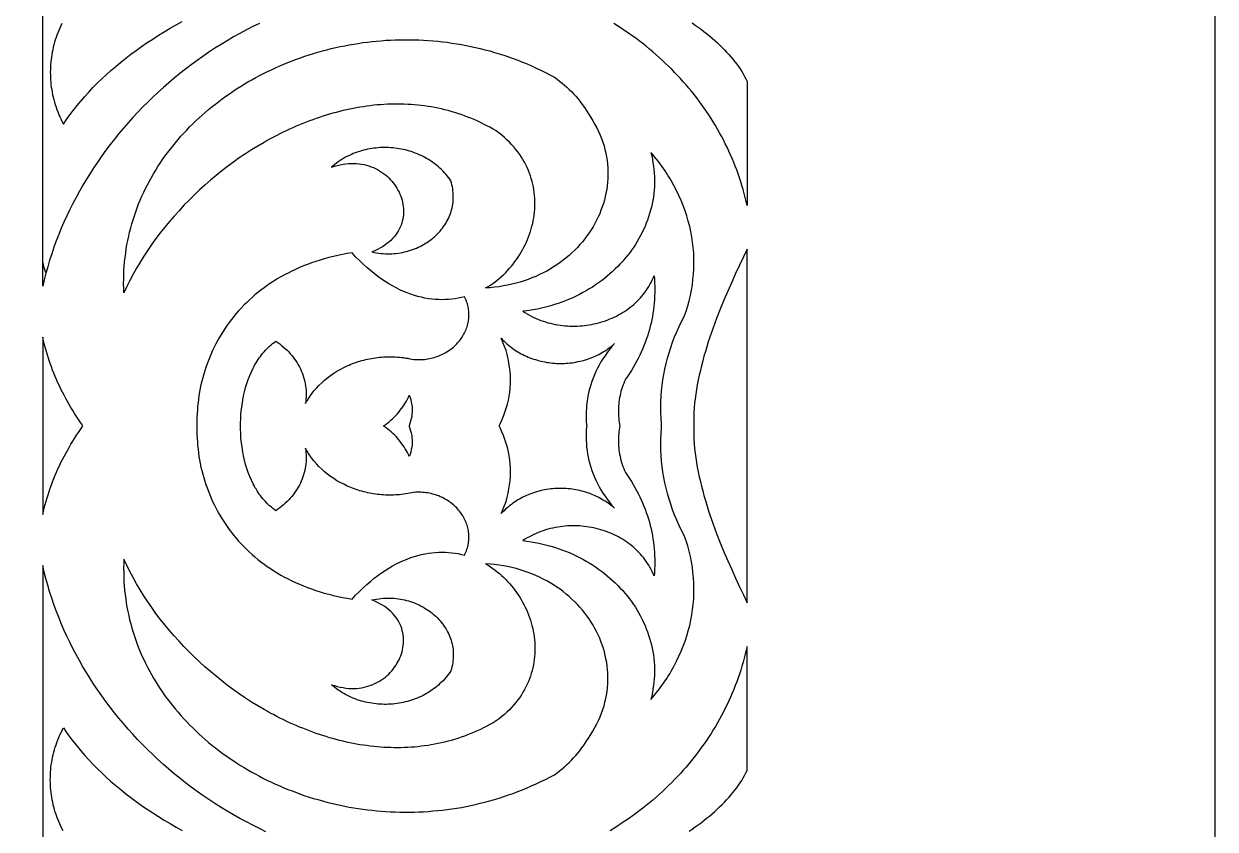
# Model space of a CAD drawing. Extents: x 599 to 929, y 27 to 457.
# Drawn here: x 827.5 to 929.4, y 208 to 276.8 of the extents above; entities that cross this region are included whole.
import ezdxf

# ---------------------------------------------------------------- set-up
doc = ezdxf.new("R2010")
doc.units = 0
doc.layers.add('LAYER_1', color=18, linetype='CONTINUOUS')

msp = doc.modelspace()

# ---------------------------------------------------------------- linework, layer by layer
at = {"layer": 'LAYER_1'}
for points in [[(599.39, 457.44), (599.39, 27.44), (929.39, 27.44), (929.39, 457.44)], [(836.06, 253.83), (836.04, 254.21), (836.03, 254.6), (836.04, 254.98), (836.05, 255.36), (836.06, 255.73), (836.09, 256.11), (836.12, 256.48), (836.16, 256.85), (836.21, 257.22), (836.26, 257.58), (836.32, 257.95), (836.39, 258.31), (836.47, 258.66), (836.55, 259.02), (836.64, 259.37), (836.74, 259.72), (836.84, 260.07), (836.95, 260.41), (837.07, 260.75), (837.19, 261.09), (837.32, 261.43), (837.46, 261.76), (837.6, 262.09), (837.75, 262.42), (837.91, 262.74), (838.07, 263.06), (838.24, 263.38), (838.41, 263.7), (838.59, 264.01), (838.78, 264.32), (838.97, 264.62), (839.16, 264.92), (839.37, 265.22), (839.57, 265.52), (839.79, 265.81), (840.01, 266.09), (840.23, 266.38), (840.46, 266.66), (840.69, 266.94), (840.93, 267.21), (841.18, 267.48), (841.43, 267.75), (841.68, 268.01), (841.94, 268.27), (842.2, 268.52), (842.47, 268.77), (842.74, 269.02), (843.02, 269.26), (843.3, 269.5), (843.59, 269.74), (843.88, 269.97), (844.17, 270.2), (844.47, 270.42), (844.77, 270.64), (845.08, 270.85), (845.39, 271.06), (845.7, 271.27), (846.02, 271.47), (846.34, 271.66), (846.67, 271.86), (846.99, 272.04), (847.33, 272.23), (847.66, 272.41), (848, 272.58), (848.34, 272.75), (848.68, 272.91), (849.03, 273.07), (849.38, 273.23), (849.73, 273.38), (850.09, 273.53), (850.45, 273.67), (850.81, 273.8), (851.17, 273.93), (851.54, 274.06), (851.91, 274.18), (852.28, 274.3), (852.65, 274.41), (853.03, 274.51), (853.41, 274.61), (853.79, 274.71), (854.17, 274.8), (854.55, 274.88), (854.94, 274.96), (855.32, 275.03), (855.71, 275.1), (856.1, 275.16), (856.49, 275.22), (856.88, 275.27), (857.28, 275.32), (857.67, 275.35), (858.07, 275.39), (858.47, 275.42), (858.87, 275.44), (859.27, 275.46), (859.67, 275.47), (860.07, 275.47), (860.47, 275.47), (860.87, 275.47), (861.28, 275.45), (861.68, 275.43), (862.09, 275.41), (862.49, 275.38), (862.9, 275.34), (863.3, 275.3), (863.71, 275.25), (864.11, 275.19), (864.52, 275.13), (864.92, 275.06), (865.33, 274.98), (865.73, 274.9), (866.14, 274.81), (866.54, 274.72), (866.94, 274.61), (867.35, 274.51), (867.75, 274.39), (868.15, 274.27), (868.55, 274.14), (868.95, 274.01), (869.35, 273.86), (869.75, 273.71), (870.14, 273.56), (870.54, 273.4), (870.93, 273.23), (871.33, 273.05), (871.72, 272.86), (872.11, 272.67), (872.5, 272.47), (872.88, 272.27), (873.11, 272.11), (873.32, 271.94), (873.54, 271.76), (873.74, 271.59), (873.95, 271.4), (874.14, 271.22), (874.33, 271.03), (874.52, 270.83), (874.7, 270.63), (874.87, 270.43), (875.04, 270.22), (875.2, 270.01), (875.36, 269.8), (875.5, 269.58), (875.65, 269.35), (875.78, 269.13), (875.98, 268.83), (876.17, 268.53), (876.35, 268.23), (876.51, 267.93), (876.65, 267.62), (876.79, 267.31), (876.91, 267.01), (877.02, 266.7), (877.12, 266.39), (877.2, 266.07), (877.27, 265.76), (877.33, 265.45), (877.38, 265.14), (877.42, 264.83), (877.44, 264.51), (877.45, 264.2), (877.45, 263.89), (877.44, 263.58), (877.42, 263.28), (877.39, 262.97), (877.35, 262.66), (877.29, 262.36), (877.23, 262.06), (877.15, 261.76), (877.07, 261.47), (876.97, 261.17), (876.86, 260.88), (876.75, 260.59), (876.62, 260.31), (876.48, 260.03), (876.34, 259.76), (876.18, 259.48), (876.02, 259.22), (875.85, 258.95), (875.66, 258.69), (875.47, 258.44), (875.27, 258.19), (875.06, 257.95), (874.84, 257.71), (874.62, 257.48), (874.38, 257.25), (874.14, 257.03), (873.89, 256.82), (873.63, 256.62), (873.36, 256.42), (873.09, 256.22), (872.8, 256.04), (872.52, 255.86), (872.22, 255.69), (871.91, 255.53), (871.6, 255.38), (871.29, 255.23), (870.96, 255.1), (870.63, 254.97), (870.29, 254.85), (869.95, 254.74), (869.6, 254.65), (869.25, 254.56), (868.88, 254.48), (868.52, 254.41), (868.14, 254.35), (867.76, 254.3), (867.38, 254.26), (866.99, 254.24), (867.2, 254.36), (867.4, 254.49), (867.6, 254.63), (867.8, 254.77), (867.99, 254.92), (868.18, 255.07), (868.36, 255.23), (868.54, 255.4), (868.71, 255.57), (868.88, 255.74), (869.04, 255.92), (869.2, 256.11), (869.36, 256.29), (869.5, 256.49), (869.65, 256.68), (869.78, 256.88), (869.91, 257.09), (870.04, 257.3), (870.16, 257.51), (870.27, 257.72), (870.38, 257.94), (870.48, 258.16), (870.58, 258.38), (870.67, 258.6), (870.75, 258.83), (870.83, 259.06), (870.9, 259.29), (870.96, 259.52), (871.02, 259.76), (871.07, 260), (871.11, 260.23), (871.14, 260.47), (871.17, 260.71), (871.19, 260.95), (871.2, 261.19), (871.21, 261.43), (871.21, 261.68), (871.2, 261.92), (871.18, 262.16), (871.15, 262.4), (871.12, 262.64), (871.08, 262.88), (871.03, 263.12), (870.97, 263.36), (870.9, 263.6), (870.83, 263.83), (870.75, 264.07), (870.65, 264.3), (870.55, 264.53), (870.44, 264.76), (870.32, 264.99), (870.19, 265.22), (870.05, 265.44), (869.91, 265.66), (869.75, 265.88), (869.58, 266.09), (869.41, 266.3), (869.22, 266.51), (869.03, 266.71), (868.82, 266.91), (868.6, 267.11), (868.38, 267.3), (868.14, 267.49), (867.9, 267.67), (867.63, 267.83), (867.36, 267.98), (867.09, 268.12), (866.82, 268.26), (866.55, 268.39), (866.28, 268.52), (866.01, 268.64), (865.73, 268.75), (865.45, 268.86), (865.18, 268.97), (864.9, 269.07), (864.62, 269.16), (864.34, 269.25), (864.06, 269.33), (863.78, 269.41), (863.49, 269.48), (863.21, 269.55), (862.92, 269.61), (862.64, 269.67), (862.35, 269.72), (862.07, 269.76), (861.78, 269.81), (861.49, 269.84), (861.2, 269.87), (860.91, 269.9), (860.62, 269.92), (860.33, 269.94), (860.04, 269.95), (859.75, 269.96), (859.46, 269.96), (859.17, 269.96), (858.88, 269.96), (858.59, 269.95), (858.29, 269.93), (858, 269.91), (857.71, 269.89), (857.42, 269.86), (857.13, 269.82), (856.83, 269.79), (856.54, 269.74), (856.25, 269.7), (855.96, 269.65), (855.67, 269.59), (855.38, 269.54), (855.09, 269.47), (854.8, 269.41), (854.51, 269.34), (854.22, 269.26), (853.93, 269.18), (853.64, 269.1), (853.35, 269.01), (853.06, 268.92), (852.78, 268.83), (852.49, 268.73), (852.21, 268.63), (851.92, 268.52), (851.64, 268.42), (851.35, 268.3), (851.07, 268.19), (850.79, 268.07), (850.51, 267.94), (850.23, 267.82), (849.95, 267.69), (849.68, 267.56), (849.4, 267.42), (849.13, 267.28), (848.85, 267.14), (848.58, 266.99), (848.31, 266.84), (848.04, 266.69), (847.5, 266.37), (846.97, 266.05), (846.45, 265.71), (845.93, 265.36), (845.42, 265), (844.92, 264.63), (844.43, 264.25), (843.94, 263.85), (843.46, 263.45), (842.99, 263.04), (842.52, 262.62), (842.07, 262.19), (841.63, 261.75), (841.19, 261.31), (840.77, 260.85), (840.35, 260.39), (839.95, 259.92), (839.56, 259.44), (839.17, 258.96), (838.8, 258.47), (838.45, 257.98), (838.1, 257.47), (837.77, 256.97), (837.45, 256.45), (837.14, 255.94), (836.85, 255.42), (836.57, 254.89), (836.31, 254.36)], [(864.02, 263.39), (863.92, 263.54), (863.81, 263.68), (863.7, 263.83), (863.59, 263.97), (863.47, 264.1), (863.35, 264.23), (863.22, 264.36), (863.09, 264.48), (862.96, 264.6), (862.83, 264.72), (862.69, 264.83), (862.55, 264.93), (862.4, 265.04), (862.25, 265.14), (862.1, 265.23), (861.95, 265.32), (861.79, 265.41), (861.64, 265.49), (861.48, 265.57), (861.32, 265.64), (861.15, 265.71), (860.98, 265.78), (860.82, 265.84), (860.65, 265.9), (860.48, 265.95), (860.3, 266), (860.13, 266.04), (859.95, 266.08), (859.78, 266.12), (859.6, 266.15), (859.42, 266.18), (859.24, 266.2), (859.06, 266.22), (858.88, 266.23), (858.7, 266.24), (858.52, 266.25), (858.34, 266.25), (858.16, 266.25), (857.98, 266.24), (857.8, 266.23), (857.62, 266.21), (857.44, 266.19), (857.26, 266.16), (857.08, 266.13), (856.9, 266.1), (856.72, 266.06), (856.55, 266.02), (856.37, 265.97), (856.2, 265.91), (856.02, 265.86), (855.85, 265.8), (855.68, 265.73), (855.51, 265.66), (855.35, 265.58), (855.18, 265.5), (855.02, 265.42), (854.86, 265.33), (854.7, 265.23), (854.55, 265.13), (854.39, 265.03), (854.24, 264.92), (854.09, 264.81), (853.95, 264.69), (853.8, 264.57), (854.06, 264.65), (854.31, 264.72), (854.55, 264.78), (854.8, 264.82), (855.04, 264.86), (855.27, 264.88), (855.51, 264.89), (855.74, 264.89), (855.96, 264.88), (856.18, 264.86), (856.39, 264.83), (856.6, 264.79), (856.81, 264.74), (857.01, 264.68), (857.21, 264.61), (857.4, 264.53), (857.58, 264.45), (857.76, 264.36), (857.93, 264.26), (858.1, 264.15), (858.26, 264.04), (858.42, 263.92), (858.56, 263.79), (858.71, 263.66), (858.84, 263.53), (858.97, 263.38), (859.09, 263.24), (859.21, 263.09), (859.31, 262.93), (859.41, 262.77), (859.5, 262.61), (859.59, 262.44), (859.67, 262.27), (859.73, 262.1), (859.79, 261.93), (859.85, 261.75), (859.89, 261.57), (859.92, 261.39), (859.95, 261.21), (859.96, 261.03), (859.97, 260.85), (859.97, 260.67), (859.96, 260.49), (859.94, 260.31), (859.91, 260.13), (859.87, 259.95), (859.82, 259.77), (859.76, 259.6), (859.68, 259.43), (859.6, 259.26), (859.51, 259.09), (859.41, 258.93), (859.29, 258.77), (859.17, 258.61), (859.03, 258.46), (858.88, 258.31), (858.72, 258.17), (858.55, 258.03), (858.37, 257.9), (858.17, 257.77), (857.96, 257.65), (857.74, 257.53), (857.51, 257.43), (857.27, 257.32), (857.46, 257.28), (857.66, 257.25), (857.85, 257.22), (858.04, 257.2), (858.23, 257.18), (858.42, 257.17), (858.61, 257.16), (858.8, 257.16), (858.98, 257.17), (859.17, 257.18), (859.35, 257.2), (859.53, 257.22), (859.71, 257.25), (859.89, 257.28), (860.07, 257.32), (860.24, 257.36), (860.41, 257.41), (860.58, 257.46), (860.75, 257.52), (860.91, 257.58), (861.07, 257.65), (861.23, 257.72), (861.39, 257.79), (861.54, 257.87), (861.69, 257.95), (861.83, 258.04), (861.98, 258.13), (862.12, 258.22), (862.25, 258.32), (862.39, 258.42), (862.51, 258.53), (862.64, 258.64), (862.76, 258.75), (862.88, 258.87), (862.99, 258.99), (863.1, 259.11), (863.2, 259.23), (863.3, 259.36), (863.4, 259.49), (863.49, 259.62), (863.58, 259.76), (863.66, 259.9), (863.74, 260.04), (863.81, 260.18), (863.87, 260.33), (863.93, 260.47), (863.99, 260.62), (864.04, 260.77), (864.08, 260.93), (864.12, 261.08), (864.16, 261.24), (864.18, 261.4), (864.21, 261.56), (864.22, 261.72), (864.23, 261.88), (864.23, 262.04), (864.23, 262.21), (864.22, 262.37), (864.2, 262.54), (864.18, 262.71), (864.15, 262.88), (864.11, 263.05), (864.07, 263.22)], [(878.48, 242.44), (878.45, 242.29), (878.42, 242.12), (878.4, 241.95), (878.38, 241.78), (878.36, 241.6), (878.35, 241.43), (878.35, 241.25), (878.35, 241.08), (878.35, 240.9), (878.36, 240.73), (878.38, 240.55), (878.4, 240.38), (878.42, 240.2), (878.45, 240.02), (878.49, 239.85), (878.53, 239.67), (878.57, 239.5), (878.62, 239.32), (878.68, 239.15), (878.74, 238.97), (878.81, 238.8), (878.88, 238.62), (878.96, 238.45), (879.13, 238.2), (879.3, 237.95), (879.46, 237.7), (879.62, 237.44), (879.77, 237.18), (879.91, 236.92), (880.05, 236.66), (880.18, 236.39), (880.3, 236.13), (880.42, 235.86), (880.53, 235.59), (880.64, 235.31), (880.74, 235.04), (880.83, 234.76), (880.92, 234.49), (881, 234.21), (881.07, 233.93), (881.14, 233.64), (881.2, 233.36), (881.26, 233.08), (881.31, 232.79), (881.35, 232.51), (881.38, 232.22), (881.41, 231.93), (881.43, 231.64), (881.45, 231.35), (881.46, 231.06), (881.46, 230.77), (881.46, 230.48), (881.44, 230.19), (881.43, 229.9), (881.4, 229.61), (881.32, 229.8), (881.24, 229.99), (881.15, 230.17), (881.05, 230.35), (880.95, 230.52), (880.84, 230.69), (880.73, 230.86), (880.62, 231.02), (880.5, 231.18), (880.37, 231.33), (880.24, 231.48), (880.1, 231.63), (879.96, 231.77), (879.82, 231.91), (879.67, 232.04), (879.52, 232.17), (879.36, 232.29), (879.2, 232.41), (879.04, 232.53), (878.88, 232.64), (878.71, 232.75), (878.53, 232.85), (878.36, 232.95), (878.18, 233.04), (878, 233.13), (877.81, 233.21), (877.63, 233.29), (877.44, 233.37), (877.25, 233.44), (877.05, 233.5), (876.86, 233.56), (876.66, 233.62), (876.46, 233.67), (876.26, 233.72), (876.06, 233.76), (875.86, 233.79), (875.65, 233.82), (875.45, 233.85), (875.24, 233.87), (875.04, 233.89), (874.83, 233.9), (874.62, 233.9), (874.41, 233.9), (874.2, 233.9), (873.99, 233.89), (873.78, 233.87), (873.58, 233.85), (873.37, 233.82), (873.16, 233.79), (872.95, 233.75), (872.75, 233.71), (872.54, 233.66), (872.33, 233.61), (872.13, 233.55), (871.93, 233.48), (871.73, 233.41), (871.53, 233.33), (871.33, 233.25), (871.13, 233.16), (870.94, 233.07), (870.74, 232.97), (870.55, 232.86), (870.36, 232.75), (870.18, 232.63), (870.53, 232.59), (870.88, 232.54), (871.22, 232.48), (871.56, 232.41), (871.9, 232.34), (872.23, 232.25), (872.56, 232.16), (872.89, 232.07), (873.2, 231.96), (873.52, 231.85), (873.83, 231.73), (874.14, 231.61), (874.44, 231.48), (874.73, 231.34), (875.02, 231.2), (875.31, 231.05), (875.59, 230.89), (875.86, 230.73), (876.13, 230.56), (876.4, 230.38), (876.66, 230.2), (876.91, 230.02), (877.16, 229.83), (877.4, 229.63), (877.63, 229.43), (877.86, 229.23), (878.08, 229.02), (878.3, 228.8), (878.51, 228.58), (878.72, 228.36), (878.91, 228.13), (879.1, 227.9), (879.29, 227.66), (879.47, 227.42), (879.64, 227.17), (879.8, 226.93), (879.95, 226.68), (880.1, 226.42), (880.25, 226.16), (880.38, 225.9), (880.51, 225.64), (880.63, 225.37), (880.74, 225.1), (880.84, 224.83), (880.94, 224.55), (881.02, 224.28), (881.1, 224), (881.17, 223.72), (881.24, 223.43), (881.29, 223.15), (881.34, 222.86), (881.38, 222.57), (881.41, 222.28), (881.43, 221.99), (881.44, 221.7), (881.44, 221.41), (881.43, 221.11), (881.42, 220.82), (881.39, 220.52), (881.36, 220.23), (881.31, 219.93), (881.26, 219.64), (881.2, 219.34), (881.13, 219.04), (881.29, 219.24), (881.45, 219.43), (881.61, 219.63), (881.77, 219.83), (881.92, 220.03), (882.06, 220.23), (882.21, 220.43), (882.35, 220.63), (882.48, 220.84), (882.61, 221.04), (882.74, 221.25), (882.87, 221.46), (883.1, 221.88), (883.33, 222.31), (883.53, 222.74), (883.72, 223.17), (883.9, 223.6), (884.06, 224.04), (884.21, 224.49), (884.33, 224.93), (884.45, 225.38), (884.55, 225.83), (884.63, 226.28), (884.7, 226.73), (884.75, 227.18), (884.79, 227.64), (884.81, 228.09), (884.81, 228.55), (884.8, 229), (884.78, 229.46), (884.73, 229.92), (884.68, 230.37), (884.6, 230.82), (884.51, 231.28), (884.41, 231.73), (884.28, 232.18), (884.15, 232.62), (883.99, 233.07), (883.76, 233.5), (883.55, 233.94), (883.35, 234.39), (883.16, 234.83), (882.99, 235.28), (882.83, 235.74), (882.68, 236.19), (882.55, 236.65), (882.43, 237.11), (882.33, 237.57), (882.24, 238.04), (882.16, 238.5), (882.1, 238.97), (882.05, 239.44), (882.01, 239.91), (881.99, 240.37), (881.98, 240.84), (881.98, 241.31), (882, 241.78), (882.03, 242.25), (882.05, 242.44), (882.03, 242.63), (882, 243.1), (881.98, 243.57), (881.98, 244.04), (881.99, 244.51), (882.01, 244.98), (882.05, 245.45), (882.1, 245.91), (882.16, 246.38), (882.24, 246.85), (882.33, 247.31), (882.43, 247.77), (882.55, 248.23), (882.68, 248.69), (882.83, 249.15), (882.99, 249.6), (883.16, 250.05), (883.35, 250.5), (883.55, 250.94), (883.76, 251.38), (883.99, 251.81), (884.15, 252.26), (884.28, 252.71), (884.41, 253.15), (884.51, 253.61), (884.6, 254.06), (884.68, 254.51), (884.73, 254.97), (884.78, 255.42), (884.8, 255.88), (884.81, 256.33), (884.81, 256.79), (884.79, 257.24), (884.75, 257.7), (884.7, 258.15), (884.63, 258.6), (884.55, 259.06), (884.45, 259.5), (884.33, 259.95), (884.21, 260.4), (884.06, 260.84), (883.9, 261.28), (883.72, 261.71), (883.53, 262.15), (883.33, 262.58), (883.1, 263), (882.87, 263.42), (882.74, 263.63), (882.61, 263.84), (882.48, 264.04), (882.35, 264.25), (882.21, 264.45), (882.06, 264.65), (881.92, 264.86), (881.77, 265.06), (881.61, 265.25), (881.45, 265.45), (881.29, 265.65), (881.13, 265.84), (881.2, 265.54), (881.26, 265.25), (881.31, 264.95), (881.36, 264.65), (881.39, 264.36), (881.42, 264.06), (881.43, 263.77), (881.44, 263.47), (881.44, 263.18), (881.43, 262.89), (881.41, 262.6), (881.38, 262.31), (881.34, 262.02), (881.29, 261.73), (881.24, 261.45), (881.17, 261.16), (881.1, 260.88), (881.02, 260.6), (880.94, 260.33), (880.84, 260.05), (880.74, 259.78), (880.63, 259.51), (880.51, 259.24), (880.38, 258.98), (880.25, 258.72), (880.1, 258.46), (879.95, 258.21), (879.8, 257.96), (879.64, 257.71), (879.47, 257.46), (879.29, 257.22), (879.1, 256.99), (878.91, 256.75), (878.72, 256.53), (878.51, 256.3), (878.3, 256.08), (878.08, 255.87), (877.86, 255.66), (877.63, 255.45), (877.4, 255.25), (877.16, 255.05), (876.91, 254.86), (876.66, 254.68), (876.4, 254.5), (876.13, 254.32), (875.86, 254.16), (875.59, 253.99), (875.31, 253.84), (875.02, 253.69), (874.73, 253.54), (874.44, 253.4), (874.14, 253.27), (873.83, 253.15), (873.52, 253.03), (873.2, 252.92), (872.89, 252.82), (872.56, 252.72), (872.23, 252.63), (871.9, 252.55), (871.56, 252.47), (871.22, 252.4), (870.88, 252.35), (870.53, 252.29), (870.18, 252.25), (870.36, 252.13), (870.55, 252.02), (870.74, 251.91), (870.94, 251.81), (871.13, 251.72), (871.33, 251.63), (871.53, 251.55), (871.73, 251.47), (871.93, 251.4), (872.13, 251.33), (872.33, 251.27), (872.54, 251.22), (872.75, 251.17), (872.95, 251.13), (873.16, 251.09), (873.37, 251.06), (873.58, 251.03), (873.78, 251.01), (873.99, 250.99), (874.2, 250.98), (874.41, 250.98), (874.62, 250.98), (874.83, 250.98), (875.04, 250.99), (875.24, 251.01), (875.45, 251.03), (875.65, 251.06), (875.86, 251.09), (876.06, 251.12), (876.26, 251.16), (876.46, 251.21), (876.66, 251.26), (876.86, 251.32), (877.05, 251.38), (877.25, 251.44), (877.44, 251.51), (877.63, 251.59), (877.81, 251.67), (878, 251.75), (878.18, 251.84), (878.36, 251.93), (878.53, 252.03), (878.71, 252.13), (878.88, 252.24), (879.04, 252.35), (879.2, 252.47), (879.36, 252.59), (879.52, 252.71), (879.67, 252.84), (879.82, 252.98), (879.96, 253.11), (880.1, 253.26), (880.24, 253.4), (880.37, 253.55), (880.5, 253.71), (880.62, 253.86), (880.73, 254.03), (880.84, 254.19), (880.95, 254.36), (881.05, 254.54), (881.15, 254.71), (881.24, 254.9), (881.32, 255.08), (881.4, 255.27), (881.43, 254.98), (881.44, 254.69), (881.46, 254.4), (881.46, 254.11), (881.46, 253.82), (881.45, 253.53), (881.43, 253.24), (881.41, 252.95), (881.38, 252.66), (881.35, 252.38), (881.31, 252.09), (881.26, 251.81), (881.2, 251.52), (881.14, 251.24), (881.07, 250.96), (881, 250.68), (880.92, 250.4), (880.83, 250.12), (880.74, 249.84), (880.64, 249.57), (880.53, 249.3), (880.42, 249.02), (880.3, 248.75), (880.18, 248.49), (880.05, 248.22), (879.91, 247.96), (879.77, 247.7), (879.62, 247.44), (879.46, 247.18), (879.3, 246.93), (879.13, 246.68), (878.96, 246.43), (878.88, 246.26), (878.81, 246.08), (878.74, 245.91), (878.68, 245.74), (878.62, 245.56), (878.57, 245.39), (878.53, 245.21), (878.49, 245.03), (878.45, 244.86), (878.42, 244.68), (878.4, 244.51), (878.38, 244.33), (878.36, 244.15), (878.35, 243.98), (878.35, 243.8), (878.35, 243.63), (878.35, 243.45), (878.36, 243.28), (878.38, 243.1), (878.4, 242.93), (878.42, 242.76), (878.45, 242.59)], [(842.29, 242.44), (842.29, 242.32), (842.29, 242.01), (842.3, 241.69), (842.31, 241.38), (842.34, 241.07), (842.36, 240.76), (842.4, 240.45), (842.43, 240.14), (842.48, 239.83), (842.53, 239.53), (842.59, 239.22), (842.65, 238.92), (842.73, 238.62), (842.8, 238.32), (842.89, 238.02), (842.97, 237.72), (843.07, 237.43), (843.17, 237.14), (843.28, 236.85), (843.4, 236.56), (843.52, 236.27), (843.64, 235.99), (843.78, 235.71), (843.92, 235.43), (844.06, 235.16), (844.21, 234.89), (844.37, 234.62), (844.54, 234.35), (844.71, 234.09), (844.89, 233.83), (845.07, 233.58), (845.26, 233.33), (845.46, 233.08), (845.66, 232.83), (845.87, 232.59), (846.09, 232.36), (846.31, 232.13), (846.54, 231.9), (846.78, 231.67), (847.02, 231.45), (847.27, 231.24), (847.52, 231.03), (847.78, 230.82), (848.05, 230.62), (848.32, 230.43), (848.6, 230.24), (848.89, 230.05), (849.18, 229.87), (849.48, 229.69), (849.79, 229.52), (850.1, 229.36), (850.42, 229.2), (850.74, 229.05), (851.08, 228.9), (851.41, 228.76), (851.76, 228.63), (852.11, 228.5), (852.47, 228.37), (852.83, 228.26), (853.2, 228.15), (853.58, 228.04), (853.97, 227.95), (854.36, 227.86), (854.75, 227.78), (855.16, 227.7), (855.57, 227.63), (855.88, 227.97), (856.2, 228.29), (856.52, 228.59), (856.83, 228.88), (857.15, 229.15), (857.47, 229.41), (857.78, 229.65), (858.1, 229.88), (858.41, 230.09), (858.73, 230.29), (859.04, 230.47), (859.35, 230.64), (859.66, 230.8), (859.97, 230.94), (860.28, 231.06), (860.59, 231.18), (860.9, 231.28), (861.2, 231.37), (861.5, 231.44), (861.8, 231.51), (862.1, 231.56), (862.4, 231.6), (862.69, 231.63), (862.98, 231.65), (863.27, 231.65), (863.55, 231.65), (863.83, 231.63), (864.11, 231.6), (864.39, 231.56), (864.66, 231.52), (864.93, 231.46), (865.19, 231.39), (865.25, 231.52), (865.31, 231.64), (865.36, 231.76), (865.4, 231.89), (865.44, 232.01), (865.47, 232.13), (865.5, 232.26), (865.52, 232.38), (865.54, 232.51), (865.55, 232.63), (865.56, 232.75), (865.57, 232.88), (865.57, 233), (865.56, 233.12), (865.55, 233.25), (865.54, 233.37), (865.52, 233.49), (865.5, 233.61), (865.47, 233.73), (865.44, 233.84), (865.41, 233.96), (865.37, 234.08), (865.32, 234.19), (865.28, 234.3), (865.23, 234.41), (865.17, 234.52), (865.11, 234.63), (865.05, 234.74), (864.98, 234.84), (864.91, 234.95), (864.84, 235.05), (864.76, 235.15), (864.68, 235.24), (864.6, 235.34), (864.52, 235.43), (864.43, 235.52), (864.33, 235.61), (864.24, 235.7), (864.14, 235.78), (864.03, 235.86), (863.93, 235.94), (863.82, 236.01), (863.71, 236.08), (863.6, 236.15), (863.48, 236.22), (863.36, 236.28), (863.24, 236.34), (863.12, 236.39), (862.99, 236.45), (862.86, 236.5), (862.73, 236.54), (862.6, 236.58), (862.46, 236.62), (862.33, 236.65), (862.19, 236.68), (862.05, 236.71), (861.9, 236.73), (861.76, 236.75), (861.61, 236.76), (861.46, 236.77), (861.31, 236.78), (861.16, 236.78), (861, 236.77), (860.85, 236.76), (860.68, 236.72), (860.5, 236.69), (860.33, 236.66), (860.16, 236.63), (859.98, 236.6), (859.81, 236.58), (859.64, 236.56), (859.46, 236.55), (859.29, 236.54), (859.12, 236.53), (858.94, 236.53), (858.77, 236.53), (858.6, 236.53), (858.43, 236.53), (858.25, 236.54), (858.08, 236.55), (857.91, 236.57), (857.74, 236.59), (857.57, 236.61), (857.41, 236.63), (857.24, 236.66), (857.07, 236.69), (856.9, 236.73), (856.74, 236.77), (856.58, 236.81), (856.41, 236.85), (856.25, 236.9), (856.09, 236.95), (855.93, 237), (855.77, 237.05), (855.62, 237.11), (855.46, 237.17), (855.31, 237.24), (855.16, 237.3), (854.86, 237.45), (854.56, 237.6), (854.28, 237.76), (854, 237.94), (853.73, 238.12), (853.47, 238.32), (853.22, 238.53), (852.98, 238.75), (852.74, 238.97), (852.52, 239.21), (852.31, 239.46), (852.11, 239.71), (852.02, 239.84), (851.92, 239.98), (851.83, 240.11), (851.75, 240.25), (851.66, 240.39), (851.58, 240.53), (851.61, 240.34), (851.63, 240.15), (851.64, 239.96), (851.65, 239.76), (851.65, 239.57), (851.64, 239.38), (851.62, 239.19), (851.6, 239.01), (851.57, 238.82), (851.53, 238.63), (851.48, 238.45), (851.43, 238.27), (851.37, 238.09), (851.3, 237.91), (851.23, 237.73), (851.15, 237.56), (851.07, 237.38), (850.97, 237.21), (850.88, 237.05), (850.77, 236.88), (850.66, 236.72), (850.54, 236.56), (850.42, 236.41), (850.29, 236.26), (850.15, 236.11), (850.01, 235.97), (849.86, 235.83), (849.71, 235.69), (849.55, 235.56), (849.39, 235.43), (849.22, 235.31), (849.04, 235.19), (848.91, 235.3), (848.78, 235.4), (848.65, 235.51), (848.52, 235.62), (848.4, 235.73), (848.28, 235.85), (848.17, 235.97), (848.06, 236.1), (847.95, 236.22), (847.84, 236.35), (847.74, 236.49), (847.64, 236.62), (847.55, 236.76), (847.45, 236.9), (847.36, 237.05), (847.27, 237.19), (847.19, 237.34), (847.11, 237.5), (846.96, 237.81), (846.82, 238.13), (846.69, 238.46), (846.57, 238.8), (846.46, 239.15), (846.37, 239.51), (846.29, 239.87), (846.22, 240.24), (846.16, 240.62), (846.11, 241.01), (846.07, 241.4), (846.05, 241.8), (846.03, 242.2), (846.03, 242.44), (846.03, 242.68), (846.05, 243.08), (846.07, 243.48), (846.11, 243.87), (846.16, 244.26), (846.22, 244.64), (846.29, 245.01), (846.37, 245.37), (846.46, 245.73), (846.57, 246.08), (846.69, 246.42), (846.82, 246.75), (846.96, 247.07), (847.11, 247.39), (847.19, 247.54), (847.27, 247.69), (847.36, 247.83), (847.45, 247.98), (847.55, 248.12), (847.64, 248.26), (847.74, 248.39), (847.84, 248.53), (847.95, 248.66), (848.06, 248.79), (848.17, 248.91), (848.28, 249.03), (848.4, 249.15), (848.52, 249.26), (848.65, 249.37), (848.78, 249.48), (848.91, 249.59), (849.04, 249.69), (849.22, 249.57), (849.39, 249.45), (849.55, 249.32), (849.71, 249.19), (849.86, 249.05), (850.01, 248.91), (850.15, 248.77), (850.29, 248.62), (850.42, 248.47), (850.54, 248.32), (850.66, 248.16), (850.77, 248), (850.88, 247.83), (850.97, 247.67), (851.07, 247.5), (851.15, 247.33), (851.23, 247.15), (851.3, 246.98), (851.37, 246.8), (851.43, 246.62), (851.48, 246.43), (851.53, 246.25), (851.57, 246.06), (851.6, 245.88), (851.62, 245.69), (851.64, 245.5), (851.65, 245.31), (851.65, 245.12), (851.64, 244.93), (851.63, 244.73), (851.61, 244.54), (851.58, 244.35), (851.66, 244.49), (851.75, 244.63), (851.83, 244.77), (851.92, 244.91), (852.02, 245.04), (852.11, 245.17), (852.31, 245.43), (852.52, 245.67), (852.74, 245.91), (852.98, 246.14), (853.22, 246.35), (853.47, 246.56), (853.73, 246.76), (854, 246.94), (854.28, 247.12), (854.56, 247.28), (854.86, 247.44), (855.16, 247.58), (855.31, 247.65), (855.46, 247.71), (855.62, 247.77), (855.77, 247.83), (855.93, 247.88), (856.09, 247.94), (856.25, 247.99), (856.41, 248.03), (856.58, 248.08), (856.74, 248.12), (856.9, 248.15), (857.07, 248.19), (857.24, 248.22), (857.41, 248.25), (857.57, 248.27), (857.74, 248.29), (857.91, 248.31), (858.08, 248.33), (858.25, 248.34), (858.43, 248.35), (858.6, 248.35), (858.77, 248.36), (858.94, 248.36), (859.12, 248.35), (859.29, 248.34), (859.46, 248.33), (859.64, 248.32), (859.81, 248.3), (859.98, 248.28), (860.16, 248.25), (860.33, 248.23), (860.5, 248.19), (860.68, 248.16), (860.85, 248.12), (861, 248.11), (861.16, 248.11), (861.31, 248.11), (861.46, 248.11), (861.61, 248.12), (861.76, 248.13), (861.9, 248.15), (862.05, 248.17), (862.19, 248.2), (862.33, 248.23), (862.46, 248.26), (862.6, 248.3), (862.73, 248.34), (862.86, 248.39), (862.99, 248.44), (863.12, 248.49), (863.24, 248.54), (863.36, 248.6), (863.48, 248.67), (863.6, 248.73), (863.71, 248.8), (863.82, 248.87), (863.93, 248.95), (864.03, 249.02), (864.14, 249.1), (864.24, 249.19), (864.33, 249.27), (864.43, 249.36), (864.52, 249.45), (864.6, 249.54), (864.68, 249.64), (864.76, 249.73), (864.84, 249.83), (864.91, 249.93), (864.98, 250.04), (865.05, 250.14), (865.11, 250.25), (865.17, 250.36), (865.23, 250.47), (865.28, 250.58), (865.32, 250.69), (865.37, 250.81), (865.41, 250.92), (865.44, 251.04), (865.47, 251.16), (865.5, 251.28), (865.52, 251.4), (865.54, 251.52), (865.55, 251.64), (865.56, 251.76), (865.57, 251.88), (865.57, 252), (865.56, 252.13), (865.55, 252.25), (865.54, 252.38), (865.52, 252.5), (865.5, 252.62), (865.47, 252.75), (865.44, 252.87), (865.4, 253), (865.36, 253.12), (865.31, 253.24), (865.25, 253.37), (865.19, 253.49), (864.93, 253.42), (864.66, 253.36), (864.39, 253.32), (864.11, 253.28), (863.83, 253.25), (863.55, 253.24), (863.27, 253.23), (862.98, 253.24), (862.69, 253.25), (862.4, 253.28), (862.1, 253.32), (861.8, 253.37), (861.5, 253.44), (861.2, 253.51), (860.9, 253.6), (860.59, 253.7), (860.28, 253.82), (859.97, 253.95), (859.66, 254.09), (859.35, 254.24), (859.04, 254.41), (858.73, 254.59), (858.41, 254.79), (858.1, 255), (857.78, 255.23), (857.47, 255.47), (857.15, 255.73), (856.83, 256), (856.52, 256.29), (856.2, 256.59), (855.88, 256.91), (855.57, 257.25), (855.16, 257.18), (854.75, 257.11), (854.36, 257.02), (853.97, 256.93), (853.58, 256.84), (853.2, 256.73), (852.83, 256.62), (852.47, 256.51), (852.11, 256.39), (851.76, 256.26), (851.41, 256.12), (851.08, 255.98), (850.74, 255.83), (850.42, 255.68), (850.1, 255.52), (849.79, 255.36), (849.48, 255.19), (849.18, 255.01), (848.89, 254.83), (848.6, 254.65), (848.32, 254.46), (848.05, 254.26), (847.78, 254.06), (847.52, 253.85), (847.27, 253.64), (847.02, 253.43), (846.78, 253.21), (846.54, 252.98), (846.31, 252.76), (846.09, 252.52), (845.87, 252.29), (845.66, 252.05), (845.46, 251.8), (845.26, 251.55), (845.07, 251.3), (844.89, 251.05), (844.71, 250.79), (844.54, 250.53), (844.37, 250.26), (844.21, 249.99), (844.06, 249.72), (843.92, 249.45), (843.78, 249.17), (843.64, 248.89), (843.52, 248.61), (843.4, 248.32), (843.28, 248.03), (843.17, 247.74), (843.07, 247.45), (842.97, 247.16), (842.89, 246.86), (842.8, 246.56), (842.73, 246.26), (842.65, 245.96), (842.59, 245.66), (842.53, 245.35), (842.48, 245.05), (842.43, 244.74), (842.4, 244.43), (842.36, 244.12), (842.34, 243.81), (842.31, 243.5), (842.3, 243.19), (842.29, 242.88), (842.29, 242.56)], [(884.8, 242.44), (884.8, 242.44), (884.79, 242.06), (884.8, 241.67), (884.81, 241.29), (884.84, 240.9), (884.87, 240.5), (884.92, 240.11), (884.97, 239.71), (885.03, 239.31), (885.1, 238.91), (885.18, 238.51), (885.26, 238.1), (885.36, 237.7), (885.46, 237.29), (885.56, 236.88), (885.67, 236.48), (885.79, 236.07), (885.91, 235.66), (886.04, 235.26), (886.18, 234.85), (886.31, 234.45), (886.46, 234.05), (886.75, 233.24), (887.06, 232.45), (887.38, 231.67), (887.71, 230.9), (888.04, 230.15), (888.37, 229.41), (888.71, 228.69), (889.04, 227.99), (889.36, 227.32), (889.36, 242.44), (889.36, 257.56), (889.04, 256.89), (888.71, 256.19), (888.37, 255.47), (888.04, 254.73), (887.71, 253.98), (887.38, 253.21), (887.06, 252.43), (886.75, 251.64), (886.46, 250.84), (886.31, 250.43), (886.18, 250.03), (886.04, 249.62), (885.91, 249.22), (885.79, 248.81), (885.67, 248.41), (885.56, 248), (885.46, 247.59), (885.36, 247.19), (885.26, 246.78), (885.18, 246.38), (885.1, 245.97), (885.03, 245.57), (884.97, 245.17), (884.92, 244.77), (884.87, 244.38), (884.84, 243.98), (884.81, 243.59), (884.8, 243.21), (884.79, 242.82), (884.8, 242.44)], [(829.11, 242.44), (829.11, 234.87), (829.18, 235.15), (829.25, 235.44), (829.32, 235.72), (829.4, 236), (829.48, 236.28), (829.57, 236.56), (829.66, 236.84), (829.76, 237.12), (829.86, 237.39), (829.96, 237.67), (830.07, 237.94), (830.18, 238.22), (830.3, 238.49), (830.42, 238.76), (830.54, 239.03), (830.67, 239.3), (830.8, 239.56), (830.94, 239.83), (831.08, 240.09), (831.22, 240.35), (831.37, 240.61), (831.52, 240.87), (831.68, 241.13), (831.84, 241.38), (832, 241.64), (832.17, 241.89), (832.34, 242.14), (832.51, 242.39), (832.55, 242.44), (832.51, 242.5), (832.34, 242.74), (832.17, 243), (832, 243.25), (831.84, 243.5), (831.68, 243.76), (831.52, 244.01), (831.37, 244.27), (831.22, 244.53), (831.08, 244.79), (830.94, 245.06), (830.8, 245.32), (830.67, 245.59), (830.54, 245.86), (830.42, 246.13), (830.3, 246.4), (830.18, 246.67), (830.07, 246.94), (829.96, 247.21), (829.86, 247.49), (829.76, 247.77), (829.66, 248.04), (829.57, 248.32), (829.48, 248.6), (829.4, 248.88), (829.32, 249.17), (829.25, 249.45), (829.18, 249.73), (829.11, 250.02)], [(868.14, 242.44), (868.23, 242.61), (868.38, 242.94), (868.52, 243.27), (868.65, 243.61), (868.76, 243.95), (868.86, 244.29), (868.94, 244.64), (869, 244.99), (869.06, 245.34), (869.09, 245.7), (869.11, 246.05), (869.12, 246.41), (869.11, 246.76), (869.09, 247.12), (869.05, 247.48), (868.99, 247.83), (868.92, 248.19), (868.84, 248.54), (868.74, 248.89), (868.62, 249.24), (868.48, 249.59), (868.41, 249.76), (868.33, 249.94), (868.45, 249.81), (868.57, 249.69), (868.69, 249.58), (868.81, 249.46), (868.94, 249.35), (869.07, 249.25), (869.2, 249.15), (869.33, 249.05), (869.47, 248.95), (869.61, 248.86), (869.75, 248.78), (869.89, 248.69), (870.04, 248.61), (870.18, 248.54), (870.33, 248.46), (870.48, 248.4), (870.64, 248.33), (870.79, 248.27), (870.95, 248.21), (871.1, 248.16), (871.26, 248.11), (871.42, 248.06), (871.58, 248.02), (871.74, 247.98), (871.9, 247.94), (872.07, 247.91), (872.23, 247.88), (872.4, 247.86), (872.56, 247.83), (872.73, 247.82), (872.89, 247.8), (873.06, 247.79), (873.23, 247.79), (873.39, 247.79), (873.56, 247.79), (873.73, 247.79), (873.89, 247.8), (874.06, 247.81), (874.23, 247.83), (874.39, 247.85), (874.56, 247.88), (874.72, 247.9), (874.89, 247.94), (875.05, 247.97), (875.21, 248.01), (875.38, 248.05), (875.54, 248.1), (875.7, 248.15), (875.85, 248.2), (876.01, 248.26), (876.17, 248.33), (876.32, 248.39), (876.47, 248.46), (876.62, 248.53), (876.77, 248.61), (876.92, 248.69), (877.06, 248.78), (877.21, 248.87), (877.35, 248.96), (877.49, 249.06), (877.62, 249.16), (877.76, 249.26), (877.89, 249.37), (878.02, 249.48), (877.8, 249.23), (877.59, 248.97), (877.39, 248.71), (877.21, 248.45), (877.03, 248.18), (876.86, 247.92), (876.71, 247.64), (876.56, 247.37), (876.43, 247.09), (876.3, 246.82), (876.19, 246.54), (876.08, 246.25), (875.99, 245.97), (875.9, 245.69), (875.83, 245.4), (875.77, 245.12), (875.71, 244.83), (875.67, 244.54), (875.63, 244.25), (875.61, 243.96), (875.59, 243.68), (875.59, 243.39), (875.59, 243.1), (875.6, 242.81), (875.63, 242.53), (875.64, 242.44), (875.63, 242.35), (875.6, 242.07), (875.59, 241.78), (875.59, 241.49), (875.59, 241.21), (875.61, 240.92), (875.63, 240.63), (875.67, 240.34), (875.71, 240.05), (875.77, 239.77), (875.83, 239.48), (875.9, 239.19), (875.99, 238.91), (876.08, 238.63), (876.19, 238.35), (876.3, 238.07), (876.43, 237.79), (876.56, 237.51), (876.71, 237.24), (876.86, 236.97), (877.03, 236.7), (877.21, 236.43), (877.39, 236.17), (877.59, 235.91), (877.8, 235.65), (878.02, 235.4), (877.89, 235.51), (877.76, 235.62), (877.62, 235.73), (877.49, 235.83), (877.35, 235.92), (877.21, 236.02), (877.06, 236.1), (876.92, 236.19), (876.77, 236.27), (876.62, 236.35), (876.47, 236.42), (876.32, 236.49), (876.17, 236.56), (876.01, 236.62), (875.85, 236.68), (875.7, 236.73), (875.54, 236.78), (875.38, 236.83), (875.21, 236.87), (875.05, 236.91), (874.89, 236.95), (874.72, 236.98), (874.56, 237.01), (874.39, 237.03), (874.23, 237.05), (874.06, 237.07), (873.89, 237.08), (873.73, 237.09), (873.56, 237.09), (873.39, 237.1), (873.23, 237.09), (873.06, 237.09), (872.89, 237.08), (872.73, 237.06), (872.56, 237.05), (872.4, 237.03), (872.23, 237), (872.07, 236.97), (871.9, 236.94), (871.74, 236.91), (871.58, 236.87), (871.42, 236.82), (871.26, 236.78), (871.1, 236.73), (870.95, 236.67), (870.79, 236.61), (870.64, 236.55), (870.48, 236.49), (870.33, 236.42), (870.18, 236.35), (870.04, 236.27), (869.89, 236.19), (869.75, 236.11), (869.61, 236.02), (869.47, 235.93), (869.33, 235.83), (869.2, 235.73), (869.07, 235.63), (868.94, 235.53), (868.81, 235.42), (868.69, 235.31), (868.57, 235.19), (868.45, 235.07), (868.33, 234.95), (868.41, 235.12), (868.48, 235.29), (868.62, 235.64), (868.74, 235.99), (868.84, 236.34), (868.92, 236.7), (868.99, 237.05), (869.05, 237.41), (869.09, 237.76), (869.11, 238.12), (869.12, 238.48), (869.11, 238.83), (869.09, 239.19), (869.06, 239.54), (869, 239.89), (868.94, 240.24), (868.86, 240.59), (868.76, 240.93), (868.65, 241.27), (868.52, 241.61), (868.38, 241.94), (868.23, 242.27)], [(858.27, 242.44), (858.33, 242.48), (858.48, 242.59), (858.63, 242.71), (858.78, 242.83), (858.92, 242.95), (859.06, 243.08), (859.2, 243.21), (859.33, 243.35), (859.46, 243.49), (859.58, 243.63), (859.7, 243.78), (859.81, 243.93), (859.92, 244.08), (860.03, 244.24), (860.12, 244.4), (860.22, 244.56), (860.31, 244.73), (860.39, 244.89), (860.47, 245.07), (860.54, 244.87), (860.6, 244.67), (860.64, 244.47), (860.68, 244.26), (860.7, 244.06), (860.71, 243.86), (860.71, 243.65), (860.69, 243.45), (860.67, 243.25), (860.63, 243.05), (860.58, 242.85), (860.52, 242.65), (860.45, 242.46), (860.44, 242.44), (860.45, 242.43), (860.52, 242.23), (860.58, 242.03), (860.63, 241.84), (860.67, 241.63), (860.69, 241.43), (860.71, 241.23), (860.71, 241.03), (860.7, 240.82), (860.68, 240.62), (860.64, 240.42), (860.6, 240.21), (860.54, 240.01), (860.47, 239.82), (860.39, 239.99), (860.31, 240.16), (860.22, 240.32), (860.12, 240.48), (860.03, 240.64), (859.92, 240.8), (859.81, 240.95), (859.7, 241.1), (859.58, 241.25), (859.46, 241.39), (859.33, 241.53), (859.2, 241.67), (859.06, 241.8), (858.92, 241.93), (858.78, 242.05), (858.63, 242.17), (858.48, 242.29), (858.33, 242.4)], [(836.06, 231.06), (836.04, 230.67), (836.03, 230.29), (836.04, 229.9), (836.05, 229.53), (836.06, 229.15), (836.09, 228.77), (836.12, 228.4), (836.16, 228.03), (836.21, 227.66), (836.26, 227.3), (836.32, 226.94), (836.39, 226.58), (836.47, 226.22), (836.55, 225.86), (836.64, 225.51), (836.74, 225.16), (836.84, 224.81), (836.95, 224.47), (837.07, 224.13), (837.19, 223.79), (837.32, 223.45), (837.46, 223.12), (837.6, 222.79), (837.75, 222.46), (837.91, 222.14), (838.07, 221.82), (838.24, 221.5), (838.41, 221.19), (838.59, 220.87), (838.78, 220.57), (838.97, 220.26), (839.16, 219.96), (839.37, 219.66), (839.57, 219.37), (839.79, 219.08), (840.01, 218.79), (840.23, 218.5), (840.46, 218.22), (840.69, 217.95), (840.93, 217.67), (841.18, 217.4), (841.43, 217.14), (841.68, 216.87), (841.94, 216.61), (842.2, 216.36), (842.47, 216.11), (842.74, 215.86), (843.02, 215.62), (843.3, 215.38), (843.59, 215.14), (843.88, 214.91), (844.17, 214.69), (844.47, 214.46), (844.77, 214.25), (845.08, 214.03), (845.39, 213.82), (845.7, 213.62), (846.02, 213.41), (846.34, 213.22), (846.67, 213.03), (846.99, 212.84), (847.33, 212.65), (847.66, 212.48), (848, 212.3), (848.34, 212.13), (848.68, 211.97), (849.03, 211.81), (849.38, 211.65), (849.73, 211.5), (850.09, 211.36), (850.45, 211.22), (850.81, 211.08), (851.17, 210.95), (851.54, 210.82), (851.91, 210.7), (852.28, 210.59), (852.65, 210.48), (853.03, 210.37), (853.41, 210.27), (853.79, 210.18), (854.17, 210.09), (854.55, 210), (854.94, 209.92), (855.32, 209.85), (855.71, 209.78), (856.1, 209.72), (856.49, 209.66), (856.88, 209.61), (857.28, 209.57), (857.67, 209.53), (858.07, 209.49), (858.47, 209.46), (858.87, 209.44), (859.27, 209.43), (859.67, 209.41), (860.07, 209.41), (860.47, 209.41), (860.87, 209.42), (861.28, 209.43), (861.68, 209.45), (862.09, 209.47), (862.49, 209.51), (862.9, 209.54), (863.3, 209.59), (863.71, 209.64), (864.11, 209.69), (864.52, 209.76), (864.92, 209.82), (865.33, 209.9), (865.73, 209.98), (866.14, 210.07), (866.54, 210.17), (866.94, 210.27), (867.35, 210.38), (867.75, 210.49), (868.15, 210.61), (868.55, 210.74), (868.95, 210.88), (869.35, 211.02), (869.75, 211.17), (870.14, 211.32), (870.54, 211.49), (870.93, 211.66), (871.33, 211.83), (871.72, 212.02), (872.11, 212.21), (872.5, 212.41), (872.88, 212.61), (873.11, 212.78), (873.32, 212.95), (873.54, 213.12), (873.74, 213.3), (873.95, 213.48), (874.14, 213.66), (874.33, 213.86), (874.52, 214.05), (874.7, 214.25), (874.87, 214.45), (875.04, 214.66), (875.2, 214.87), (875.36, 215.09), (875.5, 215.31), (875.65, 215.53), (875.78, 215.75), (875.98, 216.05), (876.17, 216.35), (876.35, 216.65), (876.51, 216.95), (876.65, 217.26), (876.79, 217.57), (876.91, 217.88), (877.02, 218.19), (877.12, 218.5), (877.2, 218.81), (877.27, 219.12), (877.33, 219.43), (877.38, 219.74), (877.42, 220.06), (877.44, 220.37), (877.45, 220.68), (877.45, 220.99), (877.44, 221.3), (877.42, 221.61), (877.39, 221.91), (877.35, 222.22), (877.29, 222.52), (877.23, 222.82), (877.15, 223.12), (877.07, 223.42), (876.97, 223.71), (876.86, 224), (876.75, 224.29), (876.62, 224.57), (876.48, 224.85), (876.34, 225.13), (876.18, 225.4), (876.02, 225.67), (875.85, 225.93), (875.66, 226.19), (875.47, 226.44), (875.27, 226.69), (875.06, 226.93), (874.84, 227.17), (874.62, 227.4), (874.38, 227.63), (874.14, 227.85), (873.89, 228.06), (873.63, 228.27), (873.36, 228.47), (873.09, 228.66), (872.8, 228.84), (872.52, 229.02), (872.22, 229.19), (871.91, 229.35), (871.6, 229.5), (871.29, 229.65), (870.96, 229.78), (870.63, 229.91), (870.29, 230.03), (869.95, 230.14), (869.6, 230.24), (869.25, 230.33), (868.88, 230.41), (868.52, 230.47), (868.14, 230.53), (867.76, 230.58), (867.38, 230.62), (866.99, 230.65), (867.2, 230.52), (867.4, 230.39), (867.6, 230.25), (867.8, 230.11), (867.99, 229.96), (868.18, 229.81), (868.36, 229.65), (868.54, 229.48), (868.71, 229.31), (868.88, 229.14), (869.04, 228.96), (869.2, 228.78), (869.36, 228.59), (869.5, 228.4), (869.65, 228.2), (869.78, 228), (869.91, 227.79), (870.04, 227.59), (870.16, 227.38), (870.27, 227.16), (870.38, 226.95), (870.48, 226.73), (870.58, 226.5), (870.67, 226.28), (870.75, 226.05), (870.83, 225.82), (870.9, 225.59), (870.96, 225.36), (871.02, 225.12), (871.07, 224.89), (871.11, 224.65), (871.14, 224.41), (871.17, 224.17), (871.19, 223.93), (871.2, 223.69), (871.21, 223.45), (871.21, 223.21), (871.2, 222.96), (871.18, 222.72), (871.15, 222.48), (871.12, 222.24), (871.08, 222), (871.03, 221.76), (870.97, 221.52), (870.9, 221.28), (870.83, 221.05), (870.75, 220.81), (870.65, 220.58), (870.55, 220.35), (870.44, 220.12), (870.32, 219.89), (870.19, 219.67), (870.05, 219.44), (869.91, 219.22), (869.75, 219.01), (869.58, 218.79), (869.41, 218.58), (869.22, 218.37), (869.03, 218.17), (868.82, 217.97), (868.6, 217.77), (868.38, 217.58), (868.14, 217.39), (867.9, 217.21), (867.63, 217.05), (867.36, 216.9), (867.09, 216.76), (866.82, 216.62), (866.55, 216.49), (866.28, 216.36), (866.01, 216.24), (865.73, 216.13), (865.45, 216.02), (865.18, 215.91), (864.9, 215.82), (864.62, 215.72), (864.34, 215.63), (864.06, 215.55), (863.78, 215.47), (863.49, 215.4), (863.21, 215.33), (862.92, 215.27), (862.64, 215.22), (862.35, 215.16), (862.07, 215.12), (861.78, 215.08), (861.49, 215.04), (861.2, 215.01), (860.91, 214.98), (860.62, 214.96), (860.33, 214.94), (860.04, 214.93), (859.75, 214.92), (859.46, 214.92), (859.17, 214.92), (858.88, 214.93), (858.59, 214.94), (858.29, 214.95), (858, 214.97), (857.71, 215), (857.42, 215.03), (857.13, 215.06), (856.83, 215.1), (856.54, 215.14), (856.25, 215.18), (855.96, 215.23), (855.67, 215.29), (855.38, 215.35), (855.09, 215.41), (854.8, 215.48), (854.51, 215.55), (854.22, 215.62), (853.93, 215.7), (853.64, 215.78), (853.35, 215.87), (853.06, 215.96), (852.78, 216.05), (852.49, 216.15), (852.21, 216.25), (851.92, 216.36), (851.64, 216.47), (851.35, 216.58), (851.07, 216.69), (850.79, 216.81), (850.51, 216.94), (850.23, 217.06), (849.95, 217.19), (849.68, 217.33), (849.4, 217.46), (849.13, 217.6), (848.85, 217.75), (848.58, 217.89), (848.31, 218.04), (848.04, 218.19), (847.5, 218.51), (846.97, 218.83), (846.45, 219.17), (845.93, 219.52), (845.42, 219.88), (844.92, 220.25), (844.43, 220.64), (843.94, 221.03), (843.46, 221.43), (842.99, 221.84), (842.52, 222.26), (842.07, 222.69), (841.63, 223.13), (841.19, 223.58), (840.77, 224.03), (840.35, 224.49), (839.95, 224.96), (839.56, 225.44), (839.17, 225.92), (838.8, 226.41), (838.45, 226.91), (838.1, 227.41), (837.77, 227.92), (837.45, 228.43), (837.14, 228.94), (836.85, 229.47), (836.57, 229.99), (836.31, 230.52)], [(864.02, 221.5), (863.92, 221.35), (863.81, 221.2), (863.7, 221.06), (863.59, 220.92), (863.47, 220.78), (863.35, 220.65), (863.22, 220.52), (863.09, 220.4), (862.96, 220.28), (862.83, 220.17), (862.69, 220.05), (862.55, 219.95), (862.4, 219.84), (862.25, 219.75), (862.1, 219.65), (861.95, 219.56), (861.79, 219.47), (861.64, 219.39), (861.48, 219.31), (861.32, 219.24), (861.15, 219.17), (860.98, 219.1), (860.82, 219.04), (860.65, 218.99), (860.48, 218.93), (860.3, 218.88), (860.13, 218.84), (859.95, 218.8), (859.78, 218.76), (859.6, 218.73), (859.42, 218.7), (859.24, 218.68), (859.06, 218.66), (858.88, 218.65), (858.7, 218.64), (858.52, 218.63), (858.34, 218.63), (858.16, 218.64), (857.98, 218.64), (857.8, 218.66), (857.62, 218.67), (857.44, 218.69), (857.26, 218.72), (857.08, 218.75), (856.9, 218.78), (856.72, 218.82), (856.55, 218.87), (856.37, 218.91), (856.2, 218.97), (856.02, 219.02), (855.85, 219.09), (855.68, 219.15), (855.51, 219.22), (855.35, 219.3), (855.18, 219.38), (855.02, 219.47), (854.86, 219.56), (854.7, 219.65), (854.55, 219.75), (854.39, 219.85), (854.24, 219.96), (854.09, 220.07), (853.95, 220.19), (853.8, 220.31), (854.06, 220.23), (854.31, 220.16), (854.55, 220.1), (854.8, 220.06), (855.04, 220.02), (855.27, 220), (855.51, 219.99), (855.74, 219.99), (855.96, 220), (856.18, 220.02), (856.39, 220.05), (856.6, 220.1), (856.81, 220.15), (857.01, 220.2), (857.21, 220.27), (857.4, 220.35), (857.58, 220.43), (857.76, 220.52), (857.93, 220.62), (858.1, 220.73), (858.26, 220.84), (858.42, 220.96), (858.56, 221.09), (858.71, 221.22), (858.84, 221.36), (858.97, 221.5), (859.09, 221.64), (859.21, 221.8), (859.31, 221.95), (859.41, 222.11), (859.5, 222.27), (859.59, 222.44), (859.67, 222.61), (859.73, 222.78), (859.79, 222.96), (859.85, 223.13), (859.89, 223.31), (859.92, 223.49), (859.95, 223.67), (859.96, 223.85), (859.97, 224.03), (859.97, 224.21), (859.96, 224.39), (859.94, 224.57), (859.91, 224.75), (859.87, 224.93), (859.82, 225.11), (859.76, 225.28), (859.68, 225.45), (859.6, 225.62), (859.51, 225.79), (859.41, 225.96), (859.29, 226.12), (859.17, 226.27), (859.03, 226.42), (858.88, 226.57), (858.72, 226.72), (858.55, 226.85), (858.37, 226.99), (858.17, 227.11), (857.96, 227.23), (857.74, 227.35), (857.51, 227.46), (857.27, 227.56), (857.46, 227.6), (857.66, 227.63), (857.85, 227.66), (858.04, 227.69), (858.23, 227.7), (858.42, 227.71), (858.61, 227.72), (858.8, 227.72), (858.98, 227.71), (859.17, 227.7), (859.35, 227.68), (859.53, 227.66), (859.71, 227.63), (859.89, 227.6), (860.07, 227.56), (860.24, 227.52), (860.41, 227.47), (860.58, 227.42), (860.75, 227.36), (860.91, 227.3), (861.07, 227.24), (861.23, 227.17), (861.39, 227.09), (861.54, 227.01), (861.69, 226.93), (861.83, 226.84), (861.98, 226.75), (862.12, 226.66), (862.25, 226.56), (862.39, 226.46), (862.51, 226.35), (862.64, 226.24), (862.76, 226.13), (862.88, 226.02), (862.99, 225.9), (863.1, 225.78), (863.2, 225.65), (863.3, 225.52), (863.4, 225.39), (863.49, 225.26), (863.58, 225.12), (863.66, 224.99), (863.74, 224.84), (863.81, 224.7), (863.87, 224.56), (863.93, 224.41), (863.99, 224.26), (864.04, 224.11), (864.08, 223.96), (864.12, 223.8), (864.16, 223.64), (864.18, 223.49), (864.21, 223.33), (864.22, 223.16), (864.23, 223), (864.23, 222.84), (864.23, 222.67), (864.22, 222.51), (864.2, 222.34), (864.18, 222.17), (864.15, 222.01), (864.11, 221.84), (864.07, 221.67)]]:
    msp.add_lwpolyline(points, close=True, dxfattribs=at)
for points in [[(847.65, 276.87), (847.09, 276.59), (846.53, 276.31), (845.98, 276.01), (845.44, 275.71), (844.9, 275.39), (844.37, 275.07), (843.84, 274.74), (843.32, 274.4), (842.81, 274.05), (842.31, 273.69), (841.81, 273.33), (841.32, 272.95), (840.83, 272.57), (840.36, 272.18), (839.89, 271.79), (839.43, 271.38), (838.97, 270.97), (838.52, 270.55), (838.09, 270.13), (837.66, 269.7), (837.23, 269.26), (836.82, 268.81), (836.41, 268.36), (836.02, 267.9), (835.63, 267.44), (835.25, 266.97), (834.88, 266.5), (834.52, 266.02), (834.16, 265.53), (833.82, 265.04), (833.49, 264.54), (833.16, 264.04), (832.85, 263.54), (832.55, 263.03), (832.25, 262.51), (831.97, 261.99), (831.69, 261.47), (831.43, 260.95), (831.17, 260.42), (830.93, 259.88), (830.7, 259.35), (830.48, 258.81), (830.27, 258.26), (830.07, 257.72), (829.88, 257.17), (829.7, 256.62), (829.54, 256.06), (829.38, 255.51), (829.24, 254.95), (829.11, 254.39), (829.11, 287.06)], [(830.75, 276.87), (830.66, 276.67), (830.57, 276.47), (830.48, 276.27), (830.4, 276.07), (830.32, 275.87), (830.25, 275.66), (830.19, 275.46), (830.12, 275.25), (830.07, 275.04), (830.02, 274.83), (829.97, 274.62), (829.93, 274.41), (829.89, 274.2), (829.86, 273.99), (829.83, 273.78), (829.81, 273.57), (829.79, 273.35), (829.77, 273.14), (829.77, 272.92), (829.76, 272.71), (829.77, 272.49), (829.77, 272.28), (829.78, 272.06), (829.8, 271.85), (829.82, 271.63), (829.85, 271.42), (829.88, 271.2), (829.92, 270.99), (829.96, 270.77), (830.01, 270.56), (830.07, 270.35), (830.12, 270.13), (830.19, 269.92), (830.26, 269.71), (830.33, 269.5), (830.41, 269.29), (830.49, 269.08), (830.58, 268.87), (830.68, 268.66), (830.78, 268.46), (830.88, 268.25), (831.16, 268.66), (831.44, 269.06), (831.74, 269.45), (832.05, 269.84), (832.37, 270.23), (832.71, 270.62), (833.05, 271), (833.41, 271.38), (833.78, 271.75), (834.16, 272.12), (834.55, 272.48), (834.95, 272.84), (835.37, 273.19), (835.79, 273.54), (836.22, 273.89), (836.66, 274.23), (837.11, 274.56), (837.57, 274.89), (838.04, 275.22), (838.52, 275.53), (839.01, 275.85), (839.51, 276.15), (840.01, 276.45), (840.52, 276.75), (841.04, 277.04)], [(884.66, 276.91), (884.92, 276.73), (885.17, 276.55), (885.42, 276.37), (885.67, 276.18), (885.9, 275.99), (886.14, 275.8), (886.36, 275.61), (886.59, 275.41), (886.8, 275.22), (887.01, 275.02), (887.22, 274.82), (887.42, 274.62), (887.61, 274.42), (887.79, 274.21), (887.97, 274.01), (888.14, 273.8), (888.31, 273.59), (888.47, 273.39), (888.62, 273.18), (888.76, 272.97), (888.9, 272.75), (889.03, 272.54), (889.14, 272.33), (889.26, 272.12), (889.36, 271.9), (889.36, 261.29), (889.28, 261.63), (889.2, 261.98), (889.11, 262.32), (889.02, 262.66), (888.92, 262.99), (888.82, 263.33), (888.71, 263.66), (888.59, 263.99), (888.47, 264.33), (888.35, 264.65), (888.22, 264.98), (888.08, 265.31), (887.94, 265.63), (887.8, 265.95), (887.65, 266.27), (887.49, 266.58), (887.33, 266.9), (887.17, 267.21), (887, 267.52), (886.83, 267.83), (886.65, 268.14), (886.46, 268.44), (886.28, 268.74), (886.08, 269.04), (885.88, 269.33), (885.68, 269.63), (885.47, 269.92), (885.26, 270.21), (885.05, 270.49), (884.83, 270.78), (884.6, 271.06), (884.37, 271.33), (884.14, 271.61), (883.9, 271.88), (883.66, 272.15), (883.41, 272.41), (883.16, 272.68), (882.91, 272.94), (882.65, 273.2), (882.38, 273.45), (882.12, 273.7), (881.85, 273.95), (881.57, 274.19), (881.29, 274.43), (881.01, 274.67), (880.72, 274.91), (880.43, 275.14), (880.13, 275.37), (879.83, 275.59), (879.53, 275.81), (879.22, 276.03), (878.91, 276.24), (878.6, 276.45), (878.28, 276.66), (877.96, 276.86)], [(829.11, 254.51), (829.11, 256.4), (829.15, 256.24), (829.19, 256.08), (829.24, 255.91), (829.3, 255.75), (829.36, 255.59), (829.37, 255.57)], [(848.21, 207.74), (847.65, 208.01), (847.09, 208.29), (846.53, 208.57), (845.98, 208.87), (845.44, 209.17), (844.9, 209.49), (844.37, 209.81), (843.84, 210.14), (843.32, 210.48), (842.81, 210.83), (842.31, 211.19), (841.81, 211.55), (841.32, 211.93), (840.83, 212.31), (840.36, 212.7), (839.89, 213.09), (839.43, 213.5), (838.97, 213.91), (838.52, 214.33), (838.09, 214.75), (837.66, 215.19), (837.23, 215.62), (836.82, 216.07), (836.41, 216.52), (836.02, 216.98), (835.63, 217.44), (835.25, 217.91), (834.88, 218.39), (834.52, 218.87), (834.16, 219.35), (833.82, 219.84), (833.49, 220.34), (833.16, 220.84), (832.85, 221.35), (832.55, 221.85), (832.25, 222.37), (831.97, 222.89), (831.69, 223.41), (831.43, 223.94), (831.17, 224.47), (830.93, 225), (830.7, 225.54), (830.48, 226.08), (830.27, 226.62), (830.07, 227.17), (829.88, 227.72), (829.7, 228.27), (829.54, 228.82), (829.38, 229.38), (829.24, 229.94), (829.11, 230.5), (829.11, 197.82)], [(884.4, 207.79), (884.66, 207.97), (884.92, 208.15), (885.17, 208.33), (885.42, 208.51), (885.67, 208.7), (885.9, 208.89), (886.14, 209.08), (886.36, 209.27), (886.59, 209.47), (886.8, 209.66), (887.01, 209.86), (887.22, 210.06), (887.42, 210.26), (887.61, 210.46), (887.79, 210.67), (887.97, 210.87), (888.14, 211.08), (888.31, 211.29), (888.47, 211.5), (888.62, 211.71), (888.76, 211.92), (888.9, 212.13), (889.03, 212.34), (889.14, 212.55), (889.26, 212.76), (889.36, 212.98), (889.36, 223.59), (889.28, 223.25), (889.2, 222.91), (889.11, 222.57), (889.02, 222.23), (888.92, 221.89), (888.82, 221.55), (888.71, 221.22), (888.59, 220.89), (888.47, 220.56), (888.35, 220.23), (888.22, 219.9), (888.08, 219.58), (887.94, 219.25), (887.8, 218.93), (887.65, 218.61), (887.49, 218.3), (887.33, 217.98), (887.17, 217.67), (887, 217.36), (886.83, 217.05), (886.65, 216.75), (886.46, 216.44), (886.28, 216.14), (886.08, 215.84), (885.88, 215.55), (885.68, 215.25), (885.47, 214.96), (885.26, 214.68), (885.05, 214.39), (884.83, 214.11), (884.6, 213.83), (884.37, 213.55), (884.14, 213.27), (883.9, 213), (883.66, 212.73), (883.41, 212.47), (883.16, 212.2), (882.91, 211.94), (882.65, 211.69), (882.38, 211.43), (882.12, 211.18), (881.85, 210.93), (881.57, 210.69), (881.29, 210.45), (881.01, 210.21), (880.72, 209.98), (880.43, 209.74), (880.13, 209.52), (879.83, 209.29), (879.53, 209.07), (879.22, 208.85), (878.91, 208.64), (878.6, 208.43), (878.28, 208.22), (877.96, 208.02), (877.64, 207.82)], [(830.85, 207.82), (830.75, 208.01), (830.66, 208.21), (830.57, 208.41), (830.48, 208.61), (830.4, 208.81), (830.32, 209.01), (830.25, 209.22), (830.19, 209.42), (830.12, 209.63), (830.07, 209.84), (830.02, 210.05), (829.97, 210.26), (829.93, 210.47), (829.89, 210.68), (829.86, 210.89), (829.83, 211.1), (829.81, 211.32), (829.79, 211.53), (829.77, 211.74), (829.77, 211.96), (829.76, 212.17), (829.77, 212.39), (829.77, 212.6), (829.78, 212.82), (829.8, 213.03), (829.82, 213.25), (829.85, 213.46), (829.88, 213.68), (829.92, 213.89), (829.96, 214.11), (830.01, 214.32), (830.07, 214.54), (830.12, 214.75), (830.19, 214.96), (830.26, 215.17), (830.33, 215.38), (830.41, 215.59), (830.49, 215.8), (830.58, 216.01), (830.68, 216.22), (830.78, 216.42), (830.88, 216.63), (831.16, 216.23), (831.44, 215.83), (831.74, 215.43), (832.05, 215.04), (832.37, 214.65), (832.71, 214.26), (833.05, 213.88), (833.41, 213.51), (833.78, 213.13), (834.16, 212.77), (834.55, 212.4), (834.95, 212.04), (835.37, 211.69), (835.79, 211.34), (836.22, 210.99), (836.66, 210.65), (837.11, 210.32), (837.57, 209.99), (838.04, 209.67), (838.52, 209.35), (839.01, 209.04), (839.51, 208.73), (840.01, 208.43), (840.52, 208.13), (841.04, 207.84)]]:
    msp.add_lwpolyline(points, dxfattribs=at)

doc.saveas('drawing.dxf')
